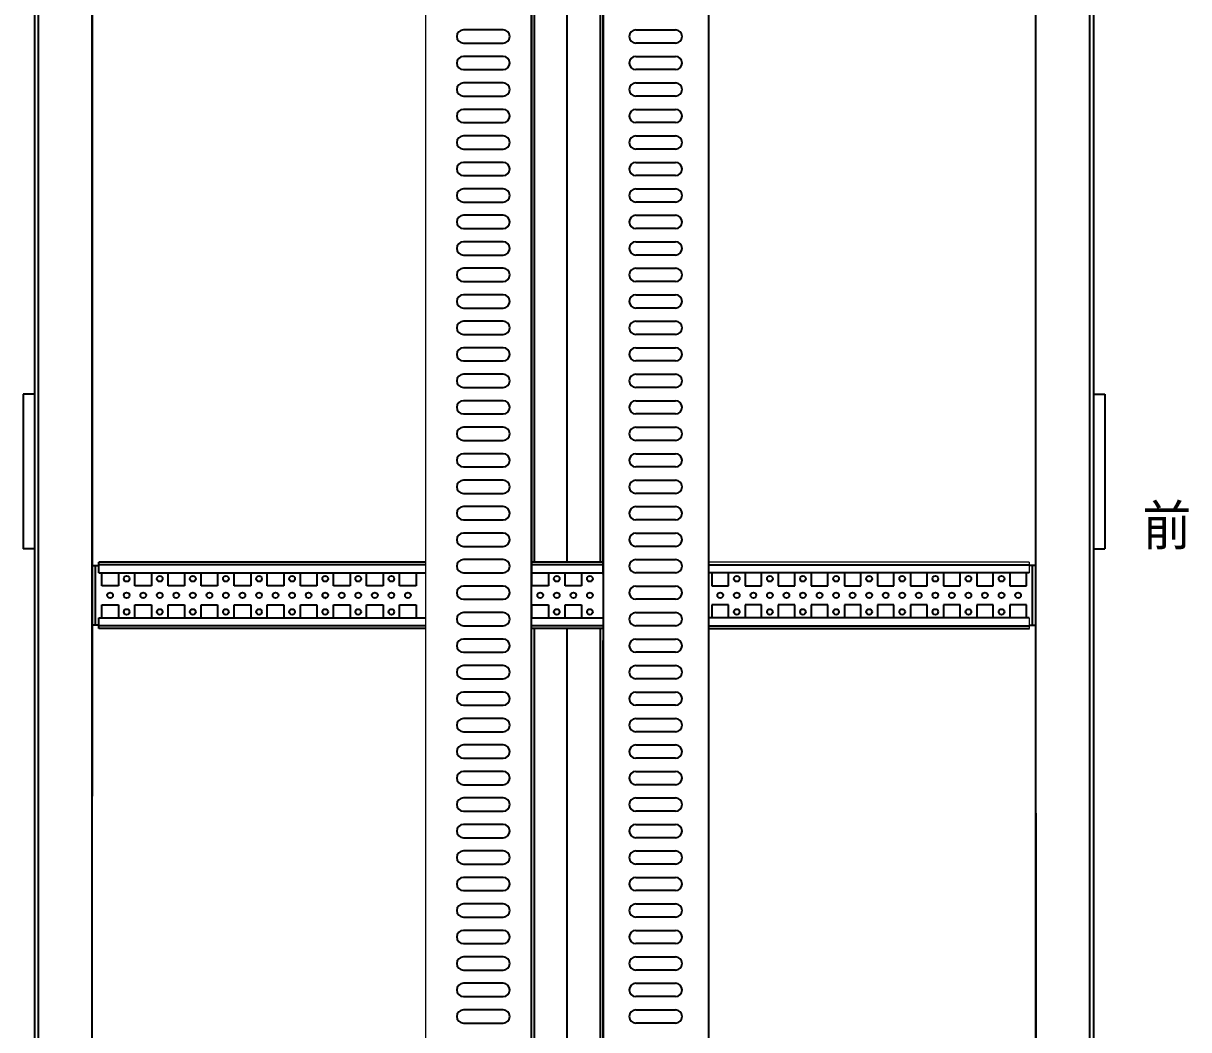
# Model space of a CAD drawing. Extents: x 81444 to 119867, y -54538 to -28747.
# Drawn here: x 103288 to 104168, y -31151 to -30391 of the extents above; entities that cross this region are included whole.
import ezdxf

# ---------------------------------------------------------------- set-up
doc = ezdxf.new("R2010")
doc.units = 0
doc.header["$LTSCALE"] = 100
doc.header["$MEASUREMENT"] = 0
doc.layers.add('PANEL', color=7, linetype='Continuous')
doc.layers.add('细实线', color=7, linetype='Continuous', lineweight=20)
doc.styles.add('HZ', font='arial.ttf', dxfattribs={"width": 0.7})

msp = doc.modelspace()

# ---------------------------------------------------------------- linework, layer by layer
at = {"color": 7, "linetype": 'Continuous'}
for p, q in [((103671.65, -31604.22), (103671.65, -29859.22)), ((103673.65, -30098.22), (103673.65, -30798.22)), ((103698.65, -30798.22), (103698.65, -30098.22)), ((103698.65, -30798.22), (103698.65, -30098.22)), ((103723.65, -30798.22), (103723.65, -30098.22)), ((103671.65, -30107.22), (103671.65, -30807.22)), ((103725.65, -30807.22), (103725.65, -30107.22)), ((103650.19, -30396.25), (103620.19, -30396.25)), ((103750.44, -30396.25), (103780.44, -30396.25)), ((103620.19, -30406.25), (103650.19, -30406.25)), ((103780.44, -30406.25), (103750.44, -30406.25)), ((103650.19, -30416.25), (103620.19, -30416.25)), ((103750.44, -30416.25), (103780.44, -30416.25)), ((103620.19, -30426.25), (103650.19, -30426.25)), ((103780.44, -30426.25), (103750.44, -30426.25)), ((103650.19, -30436.25), (103620.19, -30436.25)), ((103750.44, -30436.25), (103780.44, -30436.25)), ((103620.19, -30446.25), (103650.19, -30446.25)), ((103780.44, -30446.25), (103750.44, -30446.25)), ((103650.19, -30456.25), (103620.19, -30456.25)), ((103750.44, -30456.25), (103780.44, -30456.25)), ((103620.19, -30466.25), (103650.19, -30466.25)), ((103780.44, -30466.25), (103750.44, -30466.25)), ((103650.19, -30476.25), (103620.19, -30476.25)), ((103750.44, -30476.25), (103780.44, -30476.25)), ((103620.19, -30486.25), (103650.19, -30486.25)), ((103780.44, -30486.25), (103750.44, -30486.25)), ((103650.19, -30496.25), (103620.19, -30496.25)), ((103750.44, -30496.25), (103780.44, -30496.25)), ((103620.19, -30506.25), (103650.19, -30506.25)), ((103780.44, -30506.25), (103750.44, -30506.25)), ((103650.19, -30516.25), (103620.19, -30516.25)), ((103750.44, -30516.25), (103780.44, -30516.25)), ((103620.19, -30526.25), (103650.19, -30526.25)), ((103780.44, -30526.25), (103750.44, -30526.25)), ((103650.19, -30536.25), (103620.19, -30536.25)), ((103750.44, -30536.25), (103780.44, -30536.25)), ((103620.19, -30546.25), (103650.19, -30546.25)), ((103780.44, -30546.25), (103750.44, -30546.25)), ((103650.19, -30556.25), (103620.19, -30556.25)), ((103750.44, -30556.25), (103780.44, -30556.25)), ((103620.19, -30566.25), (103650.19, -30566.25)), ((103780.44, -30566.25), (103750.44, -30566.25)), ((103650.19, -30576.25), (103620.19, -30576.25)), ((103750.44, -30576.25), (103780.44, -30576.25)), ((103620.19, -30586.25), (103650.19, -30586.25)), ((103780.44, -30586.25), (103750.44, -30586.25)), ((103650.19, -30596.25), (103620.19, -30596.25)), ((103750.44, -30596.25), (103780.44, -30596.25)), ((103620.19, -30606.25), (103650.19, -30606.25)), ((103780.44, -30606.25), (103750.44, -30606.25)), ((103650.19, -30616.25), (103620.19, -30616.25)), ((103750.44, -30616.25), (103780.44, -30616.25)), ((103620.19, -30626.25), (103650.19, -30626.25)), ((103780.44, -30626.25), (103750.44, -30626.25)), ((103650.19, -30636.25), (103620.19, -30636.25)), ((103750.44, -30636.25), (103780.44, -30636.25)), ((103620.19, -30646.25), (103650.19, -30646.25)), ((103780.44, -30646.25), (103750.44, -30646.25)), ((103650.19, -30656.25), (103620.19, -30656.25)), ((103750.44, -30656.25), (103780.44, -30656.25)), ((103620.19, -30666.25), (103650.19, -30666.25)), ((103780.44, -30666.25), (103750.44, -30666.25)), ((103650.19, -30676.25), (103620.19, -30676.25)), ((103750.44, -30676.25), (103780.44, -30676.25)), ((103620.19, -30686.25), (103650.19, -30686.25)), ((103780.44, -30686.25), (103750.44, -30686.25)), ((103650.19, -30696.25), (103620.19, -30696.25)), ((103750.44, -30696.25), (103780.44, -30696.25)), ((103620.19, -30706.25), (103650.19, -30706.25)), ((103780.44, -30706.25), (103750.44, -30706.25)), ((103650.19, -30716.25), (103620.19, -30716.25)), ((103750.44, -30716.25), (103780.44, -30716.25)), ((103620.19, -30726.25), (103650.19, -30726.25)), ((103780.44, -30726.25), (103750.44, -30726.25)), ((103650.19, -30736.25), (103620.19, -30736.25)), ((103750.44, -30736.25), (103780.44, -30736.25)), ((103620.19, -30746.25), (103650.19, -30746.25)), ((103780.44, -30746.25), (103750.44, -30746.25)), ((103650.19, -30756.25), (103620.19, -30756.25)), ((103750.44, -30756.25), (103780.44, -30756.25)), ((103620.19, -30766.25), (103650.19, -30766.25)), ((103780.44, -30766.25), (103750.44, -30766.25)), ((103650.19, -30776.25), (103620.19, -30776.25)), ((103750.44, -30776.25), (103780.44, -30776.25)), ((103620.19, -30786.25), (103650.19, -30786.25)), ((103780.44, -30786.25), (103750.44, -30786.25)), ((103523.75, -30798.22), (103344.75, -30798.22)), ((103344.75, -30806.22), (103344.75, -30798.22)), ((103523.75, -30800.22), (103344.75, -30800.22)), ((103591.65, -30798.22), (103523.75, -30798.22)), ((103591.65, -30800.22), (103523.75, -30800.22)), ((103650.19, -30796.25), (103620.19, -30796.25)), ((103725.65, -30798.22), (103671.65, -30798.22)), ((103725.65, -30800.22), (103671.65, -30800.22)), ((103750.44, -30796.25), (103780.44, -30796.25)), ((103805.65, -30800.22), (104047.78, -30800.22)), ((103339.75, -30800.72), (103344.75, -30800.72)), ((103342.25, -30845.72), (103342.25, -30800.72)), ((103344.75, -30806.22), (103523.75, -30806.22)), ((103347, -30815.97), (103347, -30806.22)), ((103359.5, -30806.22), (103359.5, -30815.97)), ((103372, -30815.97), (103372, -30806.22)), ((103384.5, -30806.22), (103384.5, -30815.97)), ((103397, -30815.97), (103397, -30806.22)), ((103409.5, -30806.22), (103409.5, -30815.97)), ((103422, -30815.97), (103422, -30806.22)), ((103434.5, -30806.22), (103434.5, -30815.97)), ((103447, -30815.97), (103447, -30806.22)), ((103459.5, -30806.22), (103459.5, -30815.97)), ((103472, -30815.97), (103472, -30806.22)), ((103484.5, -30806.22), (103484.5, -30815.97)), ((103497, -30815.97), (103497, -30806.22)), ((103509.5, -30806.22), (103509.5, -30815.97)), ((103522, -30815.97), (103522, -30806.22)), ((103523.75, -30806.22), (103591.65, -30806.22)), ((103534.5, -30806.22), (103534.5, -30815.97)), ((103547, -30815.97), (103547, -30806.22)), ((103559.5, -30806.22), (103559.5, -30815.97)), ((103572, -30815.97), (103572, -30806.22)), ((103584.5, -30806.22), (103584.5, -30815.97)), ((103620.19, -30806.25), (103650.19, -30806.25)), ((103671.65, -30806.22), (103725.65, -30806.22)), ((103672, -30815.97), (103672, -30806.22)), ((103684.5, -30806.22), (103684.5, -30815.97)), ((103697, -30815.97), (103697, -30806.22)), ((103709.5, -30806.22), (103709.5, -30815.97)), ((103780.44, -30806.25), (103750.44, -30806.25)), ((104047.75, -30806.22), (103805.65, -30806.22)), ((103808, -30806.22), (103808, -30815.97)), ((103820.5, -30815.97), (103820.5, -30806.22)), ((103833, -30806.22), (103833, -30815.97)), ((103845.5, -30815.97), (103845.5, -30806.22)), ((103858, -30806.22), (103858, -30815.97)), ((103870.5, -30815.97), (103870.5, -30806.22)), ((103883, -30806.22), (103883, -30815.97)), ((103895.5, -30815.97), (103895.5, -30806.22)), ((103908, -30806.22), (103908, -30815.97)), ((103920.5, -30815.97), (103920.5, -30806.22)), ((103933, -30806.22), (103933, -30815.97)), ((103945.5, -30815.97), (103945.5, -30806.22)), ((103958, -30806.22), (103958, -30815.97)), ((103970.5, -30815.97), (103970.5, -30806.22)), ((103983, -30806.22), (103983, -30815.97)), ((103995.5, -30815.97), (103995.5, -30806.22)), ((104008, -30806.22), (104008, -30815.97)), ((104020.5, -30815.97), (104020.5, -30806.22)), ((104033, -30806.22), (104033, -30815.97)), ((104045.5, -30815.97), (104045.5, -30806.22)), ((104052.75, -30800.72), (104047.75, -30800.72)), ((104050.25, -30845.72), (104050.25, -30800.72)), ((103359.5, -30815.97), (103347, -30815.97)), ((103384.5, -30815.97), (103372, -30815.97)), ((103409.5, -30815.97), (103397, -30815.97)), ((103434.5, -30815.97), (103422, -30815.97)), ((103459.5, -30815.97), (103447, -30815.97)), ((103484.5, -30815.97), (103472, -30815.97)), ((103509.5, -30815.97), (103497, -30815.97)), ((103534.5, -30815.97), (103522, -30815.97)), ((103559.5, -30815.97), (103547, -30815.97)), ((103584.5, -30815.97), (103572, -30815.97)), ((103650.19, -30816.25), (103620.19, -30816.25)), ((103684.5, -30815.97), (103672, -30815.97)), ((103709.5, -30815.97), (103697, -30815.97)), ((103750.44, -30816.25), (103780.44, -30816.25)), ((103808, -30815.97), (103820.5, -30815.97)), ((103833, -30815.97), (103845.5, -30815.97)), ((103858, -30815.97), (103870.5, -30815.97)), ((103883, -30815.97), (103895.5, -30815.97)), ((103908, -30815.97), (103920.5, -30815.97)), ((103933, -30815.97), (103945.5, -30815.97)), ((103958, -30815.97), (103970.5, -30815.97)), ((103983, -30815.97), (103995.5, -30815.97)), ((104008, -30815.97), (104020.5, -30815.97)), ((104033, -30815.97), (104045.5, -30815.97)), ((103513.75, -30822.47), (103513.75, -30823.98)), ((103516.57, -30825.21), (103514.93, -30825.21)), ((103620.19, -30826.25), (103650.19, -30826.25)), ((103780.44, -30826.25), (103750.44, -30826.25)), ((103347, -30830.47), (103359.5, -30830.47)), ((103347, -30840.22), (103347, -30830.47)), ((103359.5, -30830.47), (103359.5, -30840.22)), ((103372, -30830.47), (103384.5, -30830.47)), ((103372, -30840.22), (103372, -30830.47)), ((103384.5, -30830.47), (103384.5, -30840.22)), ((103397, -30830.47), (103409.5, -30830.47)), ((103397, -30840.22), (103397, -30830.47)), ((103409.5, -30830.47), (103409.5, -30840.22)), ((103422, -30830.47), (103434.5, -30830.47)), ((103422, -30840.22), (103422, -30830.47)), ((103434.5, -30830.47), (103434.5, -30840.22)), ((103447, -30830.47), (103459.5, -30830.47)), ((103447, -30840.22), (103447, -30830.47)), ((103459.5, -30830.47), (103459.5, -30840.22)), ((103472, -30830.47), (103484.5, -30830.47)), ((103472, -30840.22), (103472, -30830.47)), ((103484.5, -30830.47), (103484.5, -30840.22)), ((103497, -30830.47), (103509.5, -30830.47)), ((103497, -30840.22), (103497, -30830.47)), ((103509.5, -30830.47), (103509.5, -30840.22)), ((103522, -30830.47), (103534.5, -30830.47)), ((103522, -30840.22), (103522, -30830.47)), ((103534.5, -30830.47), (103534.5, -30840.22)), ((103547, -30830.47), (103559.5, -30830.47)), ((103547, -30840.22), (103547, -30830.47)), ((103559.5, -30830.47), (103559.5, -30840.22)), ((103572, -30830.47), (103584.5, -30830.47)), ((103572, -30840.22), (103572, -30830.47)), ((103584.5, -30830.47), (103584.5, -30840.22)), ((103672, -30830.47), (103684.5, -30830.47)), ((103672, -30840.22), (103672, -30830.47)), ((103684.5, -30830.47), (103684.5, -30840.22)), ((103697, -30830.47), (103709.5, -30830.47)), ((103697, -30840.22), (103697, -30830.47)), ((103709.5, -30830.47), (103709.5, -30840.22)), ((103820.5, -30830.47), (103808, -30830.47)), ((103808, -30830.47), (103808, -30840.22)), ((103820.5, -30840.22), (103820.5, -30830.47)), ((103845.5, -30830.47), (103833, -30830.47)), ((103833, -30830.47), (103833, -30840.22)), ((103845.5, -30840.22), (103845.5, -30830.47)), ((103870.5, -30830.47), (103858, -30830.47)), ((103858, -30830.47), (103858, -30840.22)), ((103870.5, -30840.22), (103870.5, -30830.47)), ((103895.5, -30830.47), (103883, -30830.47)), ((103883, -30830.47), (103883, -30840.22)), ((103895.5, -30840.22), (103895.5, -30830.47)), ((103920.5, -30830.47), (103908, -30830.47)), ((103908, -30830.47), (103908, -30840.22)), ((103920.5, -30840.22), (103920.5, -30830.47)), ((103945.5, -30830.47), (103933, -30830.47)), ((103933, -30830.47), (103933, -30840.22)), ((103945.5, -30840.22), (103945.5, -30830.47)), ((103970.5, -30830.47), (103958, -30830.47)), ((103958, -30830.47), (103958, -30840.22)), ((103970.5, -30840.22), (103970.5, -30830.47)), ((103995.5, -30830.47), (103983, -30830.47)), ((103983, -30830.47), (103983, -30840.22)), ((103995.5, -30840.22), (103995.5, -30830.47)), ((104020.5, -30830.47), (104008, -30830.47)), ((104008, -30830.47), (104008, -30840.22)), ((104020.5, -30840.22), (104020.5, -30830.47)), ((104045.5, -30830.47), (104033, -30830.47)), ((104033, -30830.47), (104033, -30840.22)), ((104045.5, -30840.22), (104045.5, -30830.47)), ((103344.75, -30840.22), (103523.75, -30840.22)), ((103344.75, -30848.22), (103344.75, -30840.22)), ((103523.75, -30840.22), (103591.65, -30840.22)), ((103650.19, -30836.25), (103620.19, -30836.25)), ((103671.65, -30840.22), (103725.65, -30840.22)), ((103750.44, -30836.25), (103780.44, -30836.25)), ((104047.75, -30840.22), (103805.65, -30840.22)), ((103344.75, -30845.72), (103339.75, -30845.72)), ((103523.75, -30846.22), (103344.75, -30846.22)), ((103523.75, -30848.22), (103344.75, -30848.22)), ((103591.65, -30846.22), (103523.75, -30846.22)), ((103591.65, -30848.22), (103523.75, -30848.22)), ((103620.19, -30846.25), (103650.19, -30846.25)), ((103725.65, -30846.22), (103671.65, -30846.22)), ((103725.65, -30848.22), (103671.65, -30848.22)), ((103673.65, -30848.22), (103673.65, -31498.22)), ((103698.65, -31498.22), (103698.65, -30848.22)), ((103723.65, -31498.22), (103723.65, -30848.22)), ((103780.44, -30846.25), (103750.44, -30846.25)), ((103805.65, -30846.22), (104047.78, -30846.22)), ((103805.65, -30848.22), (104047.78, -30848.22)), ((104047.75, -30845.72), (104052.75, -30845.72)), ((103650.19, -30856.25), (103620.19, -30856.25)), ((103725.65, -31557.22), (103725.65, -30857.22)), ((103750.44, -30856.25), (103780.44, -30856.25)), ((103620.19, -30866.25), (103650.19, -30866.25)), ((103780.44, -30866.25), (103750.44, -30866.25)), ((103650.19, -30876.25), (103620.19, -30876.25)), ((103750.44, -30876.25), (103780.44, -30876.25)), ((103620.19, -30886.25), (103650.19, -30886.25)), ((103780.44, -30886.25), (103750.44, -30886.25)), ((103650.19, -30896.25), (103620.19, -30896.25)), ((103750.44, -30896.25), (103780.44, -30896.25)), ((103698.65, -31498.22), (103698.65, -30904.21)), ((103620.19, -30906.25), (103650.19, -30906.25)), ((103780.44, -30906.25), (103750.44, -30906.25)), ((103650.19, -30916.25), (103620.19, -30916.25)), ((103750.44, -30916.25), (103780.44, -30916.25)), ((103620.19, -30926.25), (103650.19, -30926.25)), ((103780.44, -30926.25), (103750.44, -30926.25)), ((103650.19, -30936.25), (103620.19, -30936.25)), ((103750.44, -30936.25), (103780.44, -30936.25)), ((103620.19, -30946.25), (103650.19, -30946.25)), ((103780.44, -30946.25), (103750.44, -30946.25)), ((103650.19, -30956.25), (103620.19, -30956.25)), ((103750.44, -30956.25), (103780.44, -30956.25)), ((103620.19, -30966.25), (103650.19, -30966.25)), ((103780.44, -30966.25), (103750.44, -30966.25)), ((103650.19, -30976.25), (103620.19, -30976.25)), ((103750.44, -30976.25), (103780.44, -30976.25)), ((103620.19, -30986.25), (103650.19, -30986.25)), ((103780.44, -30986.25), (103750.44, -30986.25)), ((103650.19, -30996.25), (103620.19, -30996.25)), ((103750.44, -30996.25), (103780.44, -30996.25)), ((103620.19, -31006.25), (103650.19, -31006.25)), ((103780.44, -31006.25), (103750.44, -31006.25)), ((103650.19, -31016.25), (103620.19, -31016.25)), ((103750.44, -31016.25), (103780.44, -31016.25)), ((103620.19, -31026.25), (103650.19, -31026.25)), ((103780.44, -31026.25), (103750.44, -31026.25)), ((103650.19, -31036.25), (103620.19, -31036.25)), ((103750.44, -31036.25), (103780.44, -31036.25)), ((103620.19, -31046.25), (103650.19, -31046.25)), ((103780.44, -31046.25), (103750.44, -31046.25)), ((103650.19, -31056.25), (103620.19, -31056.25)), ((103750.44, -31056.25), (103780.44, -31056.25)), ((103620.19, -31066.25), (103650.19, -31066.25)), ((103780.44, -31066.25), (103750.44, -31066.25)), ((103650.19, -31076.25), (103620.19, -31076.25)), ((103750.44, -31076.25), (103780.44, -31076.25)), ((103620.19, -31086.25), (103650.19, -31086.25)), ((103780.44, -31086.25), (103750.44, -31086.25)), ((103650.19, -31096.25), (103620.19, -31096.25)), ((103750.44, -31096.25), (103780.44, -31096.25)), ((103620.19, -31106.25), (103650.19, -31106.25)), ((103780.44, -31106.25), (103750.44, -31106.25)), ((103650.19, -31116.25), (103620.19, -31116.25)), ((103750.44, -31116.25), (103780.44, -31116.25)), ((103620.19, -31126.25), (103650.19, -31126.25)), ((103780.44, -31126.25), (103750.44, -31126.25)), ((103650.19, -31136.25), (103620.19, -31136.25)), ((103750.44, -31136.25), (103780.44, -31136.25)), ((103620.19, -31146.25), (103650.19, -31146.25)), ((103780.44, -31146.25), (103750.44, -31146.25))]:
    msp.add_line(p, q, dxfattribs=at)
for p, q in [((103296.25, -30671.22), (103287.66, -30671.22)), ((103287.66, -30671.22), (103287.66, -30788.22)), ((104096.25, -30671.22), (104104.84, -30671.22)), ((104104.84, -30671.22), (104104.84, -30788.22)), ((103296.25, -30788.22), (103287.66, -30788.22)), ((104096.25, -30788.22), (104104.84, -30788.22))]:
    msp.add_line(p, q)
at = {"color": 7}
msp.add_lwpolyline([(103805.65, -29804.22), (103725.65, -29804.22), (103725.65, -31604.22), (103805.65, -31604.22)], close=True, dxfattribs=at)
at = {"color": 7, "linetype": 'Continuous'}
for centre in [(103365.75, -30810.72), (103390.75, -30810.72), (103415.75, -30810.72), (103440.75, -30810.72), (103465.75, -30810.72), (103490.75, -30810.72), (103515.75, -30810.72), (103540.75, -30810.72), (103540.75, -30810.72), (103565.75, -30810.72), (103565.75, -30810.72), (103690.75, -30810.72), (103715.75, -30810.72), (103826.75, -30810.72), (103826.75, -30810.72), (103851.75, -30810.72), (103851.75, -30810.72), (103876.75, -30810.72), (103876.75, -30810.72), (103901.75, -30810.72), (103901.75, -30810.72), (103926.75, -30810.72), (103926.75, -30810.72), (103951.75, -30810.72), (103951.75, -30810.72), (103976.75, -30810.72), (103976.75, -30810.72), (104001.75, -30810.72), (104001.75, -30810.72), (104026.75, -30810.72), (104026.75, -30810.72), (103353.25, -30823.22), (103365.75, -30823.22), (103378.25, -30823.22), (103390.75, -30823.22), (103403.25, -30823.22), (103415.75, -30823.22), (103428.25, -30823.22), (103440.75, -30823.22), (103453.25, -30823.22), (103465.75, -30823.22), (103478.25, -30823.22), (103490.75, -30823.22), (103503.25, -30823.22), (103515.75, -30823.22), (103528.25, -30823.22), (103540.75, -30823.22), (103540.75, -30823.22), (103553.25, -30823.22), (103565.75, -30823.22), (103565.75, -30823.22), (103578.25, -30823.22), (103678.25, -30823.22), (103690.75, -30823.22), (103703.25, -30823.22), (103715.75, -30823.22), (103814.25, -30823.22), (103826.75, -30823.22), (103826.75, -30823.22), (103839.25, -30823.22), (103851.75, -30823.22), (103851.75, -30823.22), (103864.25, -30823.22), (103876.75, -30823.22), (103876.75, -30823.22), (103889.25, -30823.22), (103901.75, -30823.22), (103901.75, -30823.22), (103914.25, -30823.22), (103926.75, -30823.22), (103926.75, -30823.22), (103939.25, -30823.22), (103951.75, -30823.22), (103951.75, -30823.22), (103964.25, -30823.22), (103976.75, -30823.22), (103976.75, -30823.22), (103989.25, -30823.22), (104001.75, -30823.22), (104001.75, -30823.22), (104014.25, -30823.22), (104026.75, -30823.22), (104026.75, -30823.22), (104039.25, -30823.22), (103365.75, -30835.72), (103390.75, -30835.72), (103415.75, -30835.72), (103440.75, -30835.72), (103465.75, -30835.72), (103490.75, -30835.72), (103515.75, -30835.72), (103540.75, -30835.72), (103540.75, -30835.72), (103565.75, -30835.72), (103565.75, -30835.72), (103690.75, -30835.72), (103715.75, -30835.72), (103826.75, -30835.72), (103826.75, -30835.72), (103851.75, -30835.72), (103851.75, -30835.72), (103876.75, -30835.72), (103876.75, -30835.72), (103901.75, -30835.72), (103901.75, -30835.72), (103926.75, -30835.72), (103926.75, -30835.72), (103951.75, -30835.72), (103951.75, -30835.72), (103976.75, -30835.72), (103976.75, -30835.72), (104001.75, -30835.72), (104001.75, -30835.72), (104026.75, -30835.72), (104026.75, -30835.72)]:
    msp.add_circle(centre, 2.15, dxfattribs=at)
for centre, radius, start, end in [((103620.19, -30401.25), 5, 90, 270), ((103650.19, -30401.25), 5, 270, 90), ((103750.44, -30401.25), 5, 90, 270), ((103780.44, -30401.25), 5, 270, 90), ((103620.19, -30421.25), 5, 90, 270), ((103650.19, -30421.25), 5, 270, 90), ((103750.44, -30421.25), 5, 90, 270), ((103780.44, -30421.25), 5, 270, 90), ((103620.19, -30441.25), 5, 90, 270), ((103650.19, -30441.25), 5, 270, 90), ((103750.44, -30441.25), 5, 90, 270), ((103780.44, -30441.25), 5, 270, 90), ((103620.19, -30461.25), 5, 90, 270), ((103650.19, -30461.25), 5, 270, 90), ((103750.44, -30461.25), 5, 90, 270), ((103780.44, -30461.25), 5, 270, 90), ((103620.19, -30481.25), 5, 90, 270), ((103650.19, -30481.25), 5, 270, 90), ((103750.44, -30481.25), 5, 90, 270), ((103780.44, -30481.25), 5, 270, 90), ((103620.19, -30501.25), 5, 90, 270), ((103650.19, -30501.25), 5, 270, 90), ((103750.44, -30501.25), 5, 90, 270), ((103780.44, -30501.25), 5, 270, 90), ((103620.19, -30521.25), 5, 90, 270), ((103650.19, -30521.25), 5, 270, 90), ((103750.44, -30521.25), 5, 90, 270), ((103780.44, -30521.25), 5, 270, 90), ((103620.19, -30541.25), 5, 90, 270), ((103650.19, -30541.25), 5, 270, 90), ((103750.44, -30541.25), 5, 90, 270), ((103780.44, -30541.25), 5, 270, 90), ((103620.19, -30561.25), 5, 90, 270), ((103650.19, -30561.25), 5, 270, 90), ((103750.44, -30561.25), 5, 90, 270), ((103780.44, -30561.25), 5, 270, 90), ((103620.19, -30581.25), 5, 90, 270), ((103650.19, -30581.25), 5, 270, 90), ((103750.44, -30581.25), 5, 90, 270), ((103780.44, -30581.25), 5, 270, 90), ((103620.19, -30601.25), 5, 90, 270), ((103650.19, -30601.25), 5, 270, 90), ((103750.44, -30601.25), 5, 90, 270), ((103780.44, -30601.25), 5, 270, 90), ((103620.19, -30621.25), 5, 90, 270), ((103650.19, -30621.25), 5, 270, 90), ((103750.44, -30621.25), 5, 90, 270), ((103780.44, -30621.25), 5, 270, 90), ((103620.19, -30641.25), 5, 90, 270), ((103650.19, -30641.25), 5, 270, 90), ((103750.44, -30641.25), 5, 90, 270), ((103780.44, -30641.25), 5, 270, 90), ((103620.19, -30661.25), 5, 90, 270), ((103650.19, -30661.25), 5, 270, 90), ((103750.44, -30661.25), 5, 90, 270), ((103780.44, -30661.25), 5, 270, 90), ((103620.19, -30681.25), 5, 90, 270), ((103650.19, -30681.25), 5, 270, 90), ((103750.44, -30681.25), 5, 90, 270), ((103780.44, -30681.25), 5, 270, 90), ((103620.19, -30701.25), 5, 90, 270), ((103650.19, -30701.25), 5, 270, 90), ((103750.44, -30701.25), 5, 90, 270), ((103780.44, -30701.25), 5, 270, 90), ((103620.19, -30721.25), 5, 90, 270), ((103650.19, -30721.25), 5, 270, 90), ((103750.44, -30721.25), 5, 90, 270), ((103780.44, -30721.25), 5, 270, 90), ((103620.19, -30741.25), 5, 90, 270), ((103650.19, -30741.25), 5, 270, 90), ((103750.44, -30741.25), 5, 90, 270), ((103780.44, -30741.25), 5, 270, 90), ((103620.19, -30761.25), 5, 90, 270), ((103650.19, -30761.25), 5, 270, 90), ((103750.44, -30761.25), 5, 90, 270), ((103780.44, -30761.25), 5, 270, 90), ((103620.19, -30781.25), 5, 90, 270), ((103650.19, -30781.25), 5, 270, 90), ((103750.44, -30781.25), 5, 90, 270), ((103780.44, -30781.25), 5, 270, 90), ((103620.19, -30801.25), 5, 90, 270), ((103650.19, -30801.25), 5, 270, 90), ((103750.44, -30801.25), 5, 90, 270), ((103780.44, -30801.25), 5, 270, 90), ((103620.19, -30821.25), 5, 90, 270), ((103650.19, -30821.25), 5, 270, 90), ((103750.44, -30821.25), 5, 90, 270), ((103780.44, -30821.25), 5, 270, 90), ((103516.75, -30823.22), 2.15, 247.59488, 256.29654), ((103620.19, -30841.25), 5, 90, 270), ((103650.19, -30841.25), 5, 270, 90), ((103750.44, -30841.25), 5, 90, 270), ((103780.44, -30841.25), 5, 270, 90), ((103620.19, -30861.25), 5, 90, 270), ((103650.19, -30861.25), 5, 270, 90), ((103750.44, -30861.25), 5, 90, 270), ((103780.44, -30861.25), 5, 270, 90), ((103620.19, -30881.25), 5, 90, 270), ((103650.19, -30881.25), 5, 270, 90), ((103750.44, -30881.25), 5, 90, 270), ((103780.44, -30881.25), 5, 270, 90), ((103620.19, -30901.25), 5, 90, 270), ((103650.19, -30901.25), 5, 270, 90), ((103750.44, -30901.25), 5, 90, 270), ((103780.44, -30901.25), 5, 270, 90), ((103620.19, -30921.25), 5, 90, 270), ((103650.19, -30921.25), 5, 270, 90), ((103750.44, -30921.25), 5, 90, 270), ((103780.44, -30921.25), 5, 270, 90), ((103620.19, -30941.25), 5, 90, 270), ((103650.19, -30941.25), 5, 270, 90), ((103750.44, -30941.25), 5, 90, 270), ((103780.44, -30941.25), 5, 270, 90), ((103620.19, -30961.25), 5, 90, 270), ((103650.19, -30961.25), 5, 270, 90), ((103750.44, -30961.25), 5, 90, 270), ((103780.44, -30961.25), 5, 270, 90), ((103620.19, -30981.25), 5, 90, 270), ((103650.19, -30981.25), 5, 270, 90), ((103750.44, -30981.25), 5, 90, 270), ((103780.44, -30981.25), 5, 270, 90), ((103620.19, -31001.25), 5, 90, 270), ((103650.19, -31001.25), 5, 270, 90), ((103750.44, -31001.25), 5, 90, 270), ((103780.44, -31001.25), 5, 270, 90), ((103620.19, -31021.25), 5, 90, 270), ((103650.19, -31021.25), 5, 270, 90), ((103750.44, -31021.25), 5, 90, 270), ((103780.44, -31021.25), 5, 270, 90), ((103620.19, -31041.25), 5, 90, 270), ((103650.19, -31041.25), 5, 270, 90), ((103750.44, -31041.25), 5, 90, 270), ((103780.44, -31041.25), 5, 270, 90), ((103620.19, -31061.25), 5, 90, 270), ((103650.19, -31061.25), 5, 270, 90), ((103750.44, -31061.25), 5, 90, 270), ((103780.44, -31061.25), 5, 270, 90), ((103620.19, -31081.25), 5, 90, 270), ((103650.19, -31081.25), 5, 270, 90), ((103750.44, -31081.25), 5, 90, 270), ((103780.44, -31081.25), 5, 270, 90), ((103620.19, -31101.25), 5, 90, 270), ((103650.19, -31101.25), 5, 270, 90), ((103750.44, -31101.25), 5, 90, 270), ((103780.44, -31101.25), 5, 270, 90), ((103620.19, -31121.25), 5, 90, 270), ((103650.19, -31121.25), 5, 270, 90), ((103750.44, -31121.25), 5, 90, 270), ((103780.44, -31121.25), 5, 270, 90), ((103620.19, -31141.25), 5, 90, 270), ((103650.19, -31141.25), 5, 270, 90), ((103750.44, -31141.25), 5, 90, 270), ((103780.44, -31141.25), 5, 270, 90)]:
    msp.add_arc(centre, radius, start, end, dxfattribs=at)
at = {"layer": 'PANEL', "color": 7}
for p, q in [((103296.25, -31735.72), (103296.25, -29735.72)), ((103299.25, -31732.72), (103299.25, -29738.72)), ((104093.25, -29738.72), (104093.25, -31732.72)), ((104096.25, -29735.72), (104096.25, -31735.72)), ((103339.75, -30556.72), (103339.75, -29779.22)), ((104052.75, -30556.72), (104052.75, -29779.22)), ((103339.75, -30152.99), (103339.75, -30583.99)), ((103339.75, -31692.22), (103339.75, -30556.72)), ((104052.75, -31692.22), (104052.75, -30556.72)), ((103339.75, -30583.99), (103339.75, -30974.99)), ((104052.75, -30987.72), (104052.75, -31692.22))]:
    msp.add_line(p, q, dxfattribs=at)
at = {"layer": '细实线'}
for p, q in [((104047.75, -30798.22), (103805.65, -30798.22)), ((104047.75, -30798.22), (104047.75, -30806.22)), ((104047.75, -30840.22), (104047.75, -30848.22))]:
    msp.add_line(p, q, dxfattribs=at)
msp.add_lwpolyline([(103671.65, -29804.22), (103591.65, -29804.22), (103591.65, -31604.22), (103671.65, -31604.22)], close=True, dxfattribs=at)

# ---------------------------------------------------------------- texts
at = {"color": 7, "style": 'HZ', "width": 0.9}
msp.add_text('前', height=30, dxfattribs=at).set_placement((104133.29, -30785.42))

doc.saveas('drawing.dxf')
